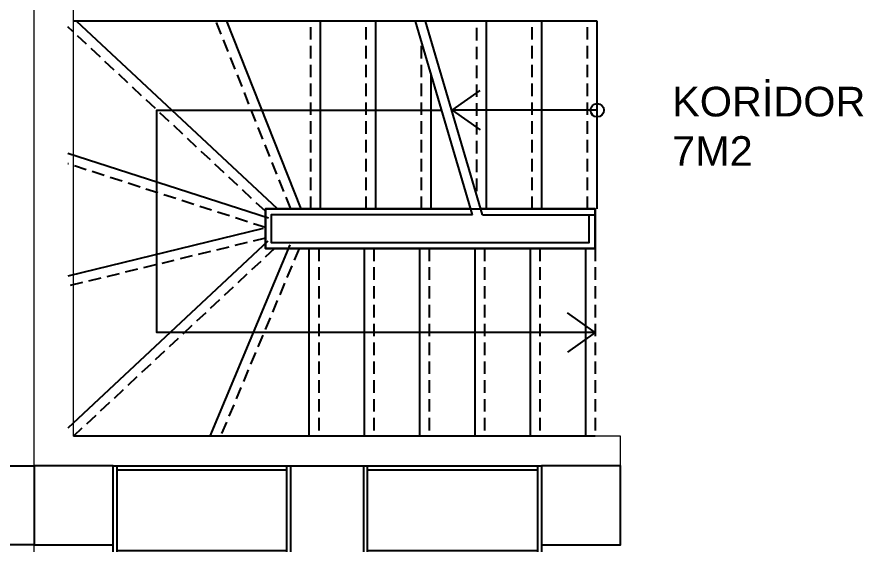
# Model space of a CAD drawing. Header units: millimetres. Extents: x 699029 to 727993, y 4486031 to 4516039.
# Drawn here: x 726112.9 to 726548.5, y 4492184.6 to 4492451.7 of the extents above; entities that cross this region are included whole.
import ezdxf

# ---------------------------------------------------------------- set-up
doc = ezdxf.new("R2010")
doc.units = ezdxf.units.MM
doc.linetypes.add('022_ATASEHIR MODERN_ABL_TASIYICI_110-120$0$HIDDEN', pattern=[9.525, 6.35, -3.175])
doc.linetypes.add('HIDDEN', pattern=[0.375, 0.25, -0.125])
for name, color, linetype, lineweight in [('_P3_S_Duvar_Ç', 7, 'Continuous', 30), ('A-merdiven betonarme', 41, 'HIDDEN', 9), ('DBM_w_sld', 111, 'Continuous', 20)]:
    doc.layers.add(name, color=color, linetype=linetype, lineweight=lineweight)
for name, color, linetype in [('A-BA', 1, 'Continuous'), ('A-CELIK2', 155, 'Continuous'), ('A-MERDIVEN', 125, 'Continuous'), ('A-TEFRIS', 251, 'Continuous')]:
    doc.layers.add(name, color=color, linetype=linetype)
doc.layers.add('A-merdiven görünüş', color=253, linetype='Continuous', true_color=0x828282)
doc.styles.get("Standard").update_dxf_attribs({"font": 'arial.ttf'})

# ---------------------------------------------------------------- blocks, each defined once
blk = doc.blocks.new('merdiven')
at = {"layer": 'A-CELIK2'}
blk.add_lwpolyline([(11709.63, 754.96), (11709.63, 734.96), (11542.63, 734.96), (11542.63, 754.96)], close=True, dxfattribs=at)
at = {"layer": 'A-MERDIVEN', "color": 8, "linetype": '022_ATASEHIR MODERN_ABL_TASIYICI_110-120$0$HIDDEN', "true_color": 0x828282}
for p, q in [((11692.56, 754.96), (11732.33, 849.96)), ((11705.02, 754.96), (11806.7, 849.96)), ((11696.8, 734.96), (11734.58, 639.96)), ((11709.63, 736.13), (11809.63, 642.7))]:
    blk.add_line(p, q, dxfattribs=at)
at = {"layer": 'A-MERDIVEN', "color": 8, "linetype": 'ByBlock', "true_color": 0x828282}
for p, q in [((11697.17, 753.03), (11737.75, 849.96)), ((11708.44, 751.31), (11809.63, 845.86)), ((11691.42, 734.96), (11729.2, 639.96)), ((11703.56, 734.96), (11805.24, 639.96))]:
    blk.add_line(p, q, dxfattribs=at)
at = {"layer": 'A-MERDIVEN', "color": 8, "linetype": '022_ATASEHIR MODERN_ABL_TASIYICI_110-120$0$HIDDEN', "true_color": 0x828282}
for points in [[(11542.63, 754.96), (11542.63, 849.96)], [(11570.63, 754.96), (11570.63, 849.96)], [(11598.63, 754.96), (11598.63, 849.96)], [(11626.63, 754.96), (11626.63, 849.96)], [(11654.63, 754.96), (11654.63, 849.96)], [(11682.63, 754.96), (11682.63, 849.96)], [(11709.63, 749.73), (11809.63, 774.06)], [(11709.63, 744.36), (11809.63, 712.07)], [(11630.63, 734.96), (11630.63, 649.88)], [(11658.63, 734.96), (11658.63, 639.96)], [(11686.63, 734.96), (11686.63, 639.96)]]:
    blk.add_lwpolyline(points, dxfattribs=at)
at = {"layer": 'A-MERDIVEN', "color": 8, "linetype": 'ByBlock', "true_color": 0x828282}
for points in [[(11542.63, 849.96), (11806.7, 849.96)], [(11547.63, 754.96), (11547.63, 849.96)], [(11575.63, 754.96), (11575.63, 849.96)], [(11603.63, 754.96), (11603.63, 849.96)], [(11631.63, 754.96), (11631.63, 849.96)], [(11659.63, 754.96), (11659.63, 849.96)], [(11687.63, 754.96), (11687.63, 849.96)], [(11710.81, 744.87), (11809.63, 768.91)], [(11708.1, 739.6), (11809.63, 706.81)], [(11625.63, 734.96), (11625.63, 667.08)], [(11653.63, 734.96), (11653.63, 639.96)], [(11681.63, 734.96), (11681.63, 639.96)], [(11541.63, 639.96), (11806.7, 639.96)]]:
    blk.add_lwpolyline(points, dxfattribs=at)
at = {"layer": 'A-MERDIVEN'}
for points in [[(11542.63, 737.96), (11542.63, 734.96), (11600.63, 734.96)], [(11599.72, 737.96), (11551.63, 737.96), (11542.63, 737.96)], [(11599.72, 737.96), (11628.63, 639.96)], [(11604.72, 737.96), (11633.63, 639.96)], [(11615.01, 684.96), (11600.91, 694.95)], [(11541.63, 684.96), (11615.01, 684.96)], [(11615.01, 684.96), (11600.91, 674.98)]]:
    blk.add_lwpolyline(points, dxfattribs=at)
at = {"layer": 'A-MERDIVEN', "linetype": 'ByBlock'}
for points in [[(11541.63, 734.96), (11541.63, 639.96)], [(11569.63, 734.96), (11569.63, 639.96)], [(11597.63, 734.96), (11597.63, 639.96)]]:
    blk.add_lwpolyline(points, dxfattribs=at)
at = {"layer": 'A-MERDIVEN', "linetype": '022_ATASEHIR MODERN_ABL_TASIYICI_110-120$0$HIDDEN'}
for points in [[(11546.63, 734.96), (11546.63, 639.96)], [(11574.63, 734.96), (11574.63, 639.96)], [(11602.63, 725.86), (11602.63, 639.96)]]:
    blk.add_lwpolyline(points, dxfattribs=at)
at = {"layer": 'A-MERDIVEN'}
for centre in [(11541.63, 684.96), (11541.63, 684.97)]:
    blk.add_circle(centre, 3.41, dxfattribs=at)
at = {"layer": 'A-merdiven betonarme', "color": 8, "linetype": '022_ATASEHIR MODERN_ABL_TASIYICI_110-120$0$HIDDEN', "true_color": 0x828282}
blk.add_lwpolyline([(11625.63, 650.13), (11625.63, 649.88)], dxfattribs=at)
at = {"layer": 'A-merdiven görünüş'}
for points in [[(11542.63, 797.46), (11556.74, 807.45)], [(11542.63, 797.46), (11556.74, 787.48)], [(11542.63, 797.46), (11764.63, 797.46), (11764.63, 684.96), (11621, 684.96)], [(11605.63, 734.96), (11709.63, 734.96), (11709.63, 754.96), (11542.63, 754.96), (11542.63, 737.96)], [(11604.72, 737.96), (11706.63, 737.96), (11706.63, 751.96), (11545.63, 751.96), (11545.63, 737.96)]]:
    blk.add_lwpolyline(points, dxfattribs=at)
blk = doc.blocks.new('dolap01')
at = {"layer": 'A-TEFRIS'}
for p, q in [((730465.87, 4490349.61), (730510.87, 4490349.61)), ((730465.87, 4490347.61), (730510.87, 4490347.61)), ((730465.87, 4490310.76), (730510.87, 4490310.76)), ((730465.87, 4490308.76), (730510.87, 4490308.76)), ((730467.87, 4490308.76), (730467.87, 4490222.76)), ((730508.87, 4490222.76), (730508.87, 4490308.76)), ((730465.87, 4490222.76), (730510.87, 4490222.76))]:
    blk.add_line(p, q, dxfattribs=at)
for points in [[(730465.87, 4490435.61), (730436.59, 4490404.11)], [(730510.87, 4490435.61), (730465.87, 4490435.61)], [(730508.87, 4490435.61), (730467.87, 4490435.61), (730467.87, 4490349.61)], [(730508.87, 4490349.61), (730508.87, 4490435.61)], [(730465.87, 4490349.61), (730436.59, 4490381.1)], [(730465.87, 4490308.76), (730436.59, 4490277.26)], [(730465.87, 4490222.76), (730436.59, 4490254.25)]]:
    blk.add_lwpolyline(points, dxfattribs=at)
blk.add_lwpolyline([(730510.87, 4490437.61), (730465.87, 4490437.61), (730465.87, 4490220.76), (730510.87, 4490220.76)], close=True, dxfattribs=at)
for centre, start, end in [((730465.87, 4490435.61), 227.0929, 270), ((730465.87, 4490349.61), 90, 132.9071), ((730465.87, 4490308.76), 227.0929, 270), ((730465.87, 4490222.76), 90, 132.9071)]:
    blk.add_arc(centre, 43, start, end, dxfattribs=at)

msp = doc.modelspace()

# ---------------------------------------------------------------- linework, layer by layer
at = {"layer": 'A-BA', "ltscale": 10}
for points in [[(726121.45, 4492184.65), (726081.45, 4492184.65), (726081.45, 4492224.65), (726121.45, 4492224.65)], [(726121.45, 4492184.65), (726161.45, 4492184.65), (726161.45, 4492224.65), (726121.45, 4492224.65)], [(726378.3, 4492184.65), (726418.3, 4492184.65), (726418.3, 4492224.65), (726378.3, 4492224.65)]]:
    msp.add_lwpolyline(points, close=True, dxfattribs=at)
at = {"layer": 'DBM_w_sld'}
for points in [[(726081.45, 4491630.38), (726121.45, 4491630.38), (726121.45, 4492680.38), (725402.86, 4492680.38)], [(726161.45, 4491630.38), (726121.45, 4491630.38), (726121.45, 4492680.38), (726840.03, 4492680.38)], [(726141.45, 4492239.65), (726141.45, 4492640.38)], [(726161.45, 4492224.65), (726418.3, 4492224.65), (726418.3, 4492239.65), (726141.45, 4492239.65)]]:
    msp.add_lwpolyline(points, dxfattribs=at)

# ---------------------------------------------------------------- block references
at = {"color": 5, "lineweight": 53, "rotation": 180}
msp.add_blockref('merdiven', (737948.15, 4493089.61), dxfattribs=at)
at = {"layer": '_P3_S_Duvar_Ç', "color": 240, "lineweight": 30, "true_color": 0xed1f24, "xscale": -1, "rotation": 270}
msp.add_blockref('dolap01', (-3764059.31, 3761713.78), dxfattribs=at)

# ---------------------------------------------------------------- texts
at = {"color": 5, "lineweight": 53, "insert": (726444.47, 4492416.51), "char_height": 15, "attachment_point": 1}
msp.add_mtext_dynamic_manual_height_columns('{\\C7;KORİDOR\\P7M2}', width=2900.1629, gutter_width=75, heights=[-43.27], dxfattribs=at)

doc.saveas('drawing.dxf')
